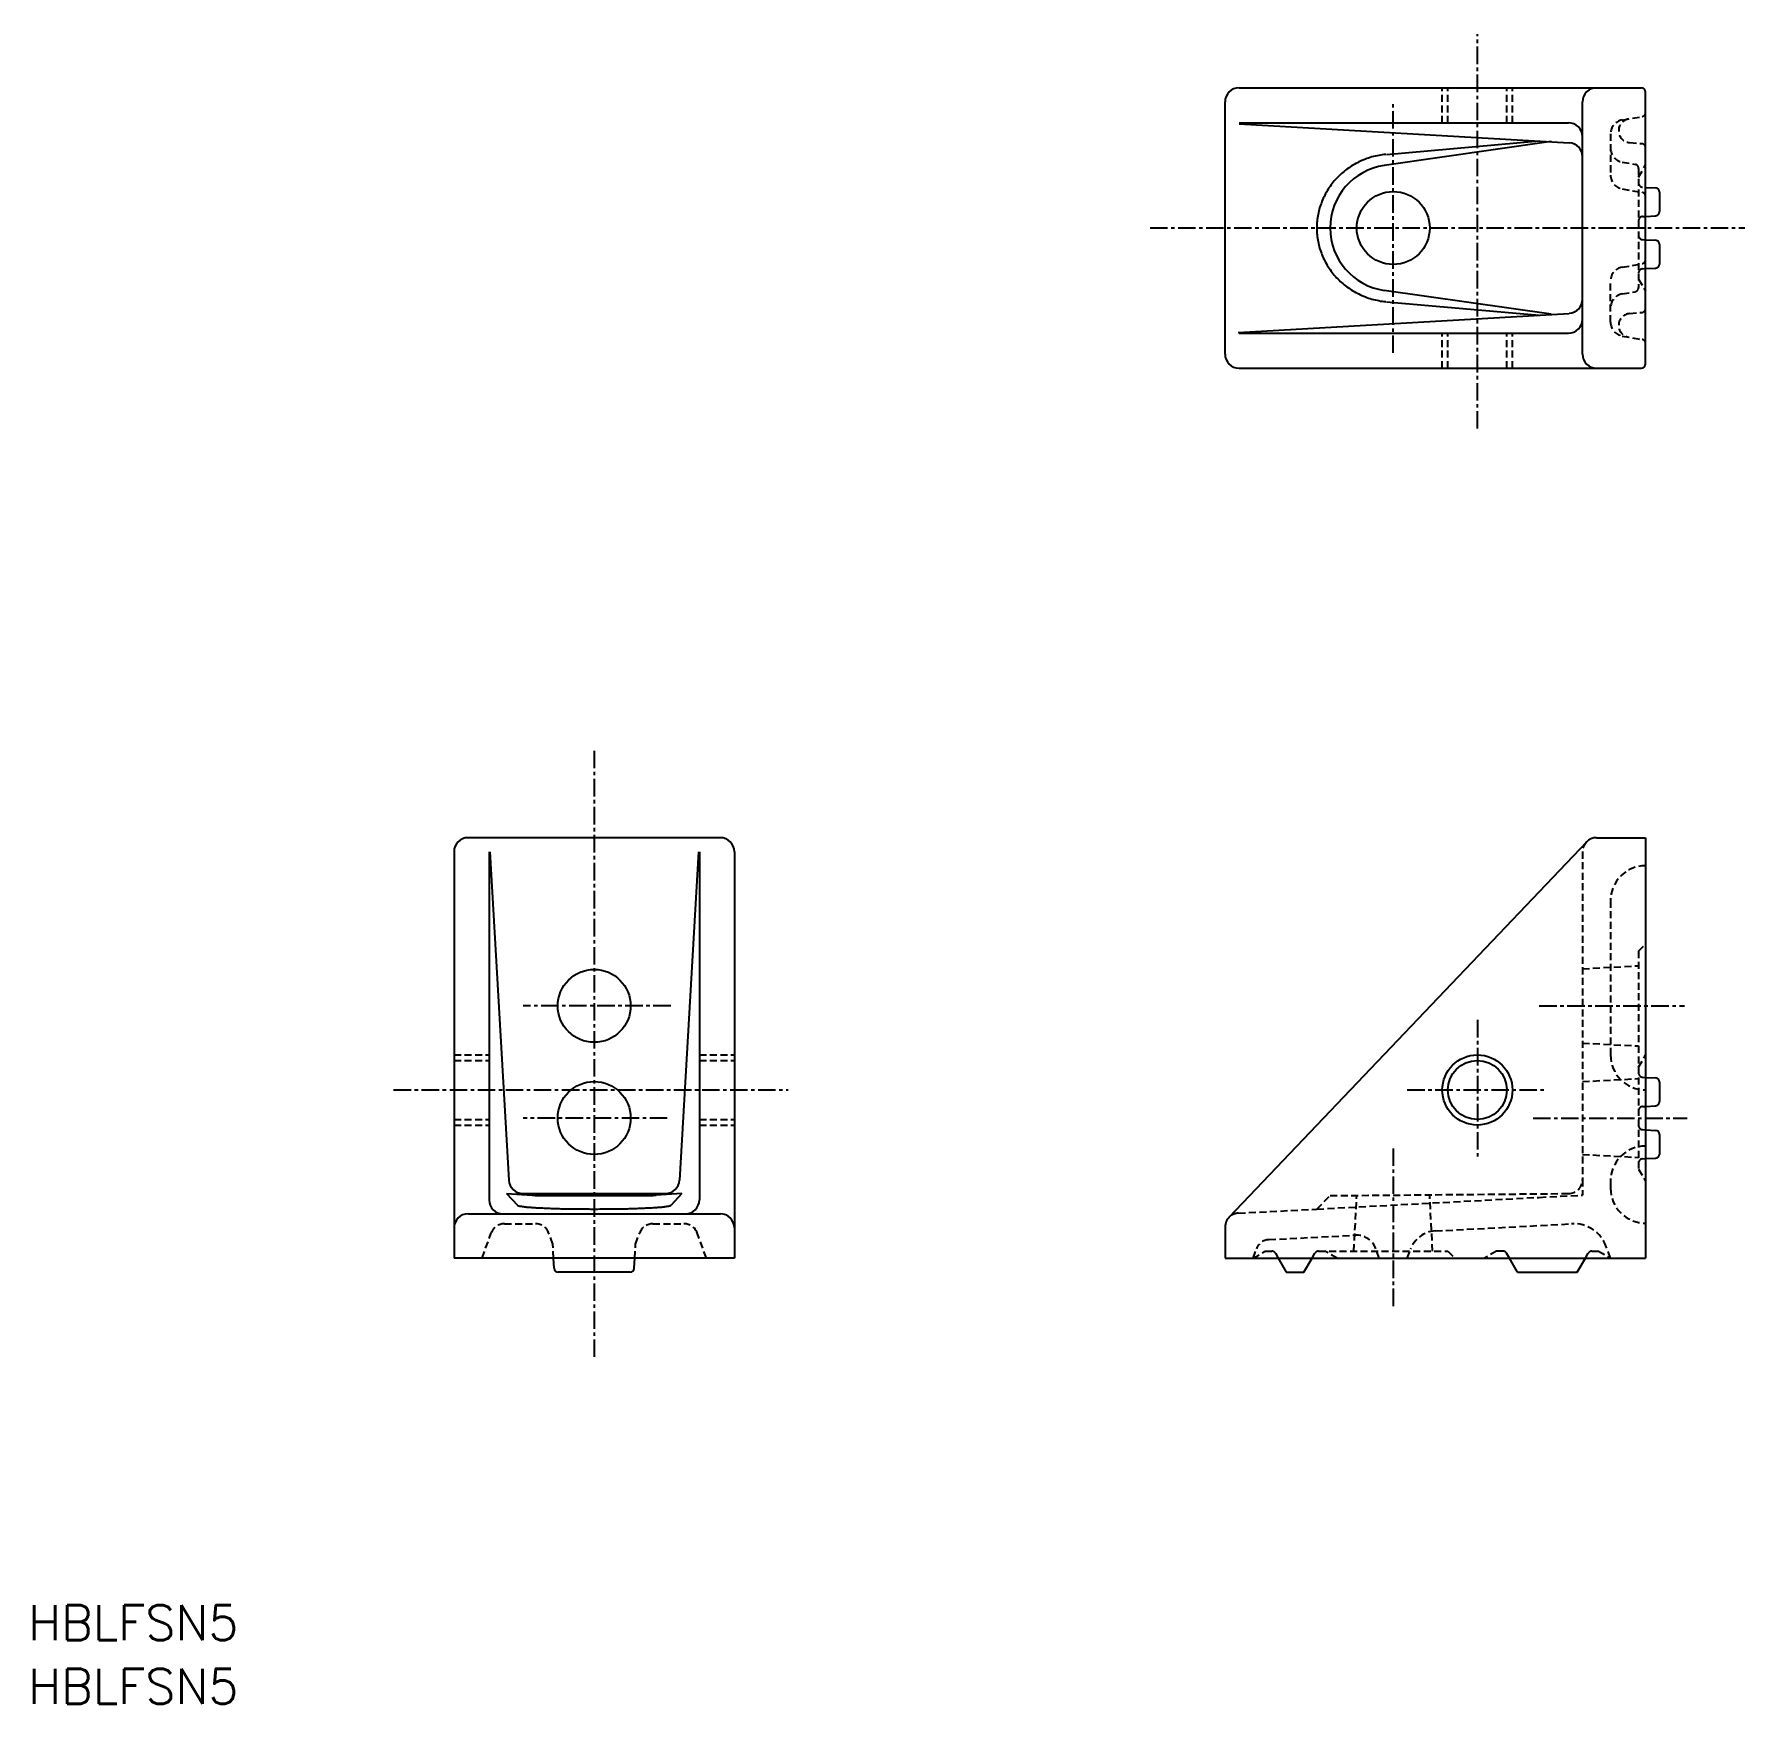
# Model space of a CAD drawing. Extents: x 2 to 124, y 3 to 122.
import ezdxf

# ---------------------------------------------------------------- set-up
doc = ezdxf.new("R2010")
doc.units = 0
doc.linetypes.add('CENTER', pattern=[2, 1.25, -0.25, 0.25, -0.25])
doc.linetypes.add('DASHED', pattern=[0.75, 0.5, -0.25])
doc.layers.get('0').update_dxf_attribs({"linetype": 'CONTINUOUS'})
doc.styles.get("Standard").update_dxf_attribs({"font": 'txt.shx', "bigfont": 'extfont2.shx'})

msp = doc.modelspace()

# ---------------------------------------------------------------- linework, layer by layer
at = {"color": 1, "linetype": 'CENTER'}
for p, q in [((105.24, 93.62), (105.24, 121.76)), ((99.24, 99.02), (99.24, 116.78)), ((81.89, 107.93), (124.32, 107.93)), ((42.24, 70.63), (42.24, 27.22)), ((47.7, 52.43), (37.17, 52.43)), ((105.24, 51.43), (105.24, 41.43)), ((109.65, 52.43), (120.02, 52.43)), ((27.93, 46.43), (56.07, 46.43)), ((100.24, 46.43), (110.24, 46.43)), ((47.45, 44.43), (37.17, 44.43)), ((109.21, 44.43), (120.2, 44.43)), ((99.24, 42.26), (99.24, 30.93))]:
    msp.add_line(p, q, dxfattribs=at)
at = {"color": 7, "linetype": 'CONTINUOUS'}
for p, q in [((88.24, 117.93), (116.94, 117.93)), ((117.24, 98.23), (117.24, 117.63)), ((87.24, 98.93), (87.24, 116.93)), ((112.74, 98.93), (112.74, 116.93)), ((88.24, 115.43), (111.74, 115.43)), ((88.24, 115.37), (111.8, 114.01)), ((110.51, 114.09), (98.6, 112.38)), ((98.75, 113.18), (109.65, 114.14)), ((117.24, 110.83), (117.96, 110.79)), ((118.24, 110.49), (118.24, 109.1)), ((117.24, 108.76), (117.96, 108.8)), ((117.24, 107.09), (117.96, 107.05)), ((118.24, 106.75), (118.24, 105.36)), ((117.24, 105.03), (117.96, 105.07)), ((110.51, 101.77), (98.6, 103.47)), ((98.75, 102.67), (109.65, 101.72)), ((88.18, 100.48), (111.8, 101.84)), ((88.24, 100.43), (111.74, 100.43)), ((88.24, 97.93), (116.94, 97.93)), ((51.24, 64.43), (33.24, 64.43)), ((113.02, 64.12), (87.52, 37.33)), ((113.74, 64.43), (117.24, 64.43)), ((117.24, 64.43), (117.24, 34.43)), ((32.24, 63.43), (32.24, 34.43)), ((34.74, 63.43), (34.74, 38.59)), ((34.8, 63.43), (36.15, 39.99)), ((49.68, 63.43), (48.33, 39.99)), ((49.74, 63.43), (49.74, 38.59)), ((52.24, 63.43), (52.24, 34.43)), ((117.24, 47.33), (117.96, 47.29)), ((117.24, 46.43), (117.24, 45.26)), ((118.24, 46.99), (118.24, 45.6)), ((117.24, 45.26), (117.96, 45.3)), ((117.24, 45.26), (117.24, 43.59)), ((117.24, 43.59), (117.24, 42.43)), ((117.24, 43.59), (117.96, 43.55)), ((118.24, 43.25), (118.24, 41.86)), ((117.24, 41.53), (117.96, 41.57)), ((35.98, 39.05), (37.81, 38.92)), ((35.98, 39.05), (36.76, 38.21)), ((37.15, 39.05), (47.33, 39.05)), ((48.5, 39.05), (46.67, 38.92)), ((48.5, 39.05), (47.72, 38.21)), ((33.24, 37.59), (51.24, 37.59)), ((87.24, 36.64), (87.24, 34.43)), ((52.24, 34.43), (32.24, 34.43)), ((39.38, 33.71), (39.34, 34.43)), ((45.1, 33.71), (45.14, 34.43)), ((87.24, 34.43), (117.24, 34.43)), ((91.03, 34.43), (91.61, 33.43)), ((92.87, 33.43), (93.45, 34.43)), ((108.11, 33.43), (107.53, 34.43)), ((112.37, 33.43), (112.95, 34.43)), ((44.8, 33.43), (39.68, 33.43)), ((91.61, 33.43), (92.87, 33.43)), ((108.11, 33.43), (112.37, 33.43))]:
    msp.add_line(p, q, dxfattribs=at)
at = {"color": 3, "linetype": 'DASHED'}
for p, q in [((102.74, 115.43), (102.74, 117.93)), ((103.14, 115.43), (103.14, 117.93)), ((107.34, 115.43), (107.34, 117.93)), ((107.74, 115.43), (107.74, 117.93)), ((115.57, 115.63), (116.99, 115.88)), ((114.74, 114.65), (114.74, 111.71)), ((116.09, 114.03), (116.97, 113.95)), ((115.57, 112.63), (116.49, 112.47)), ((116.74, 111.56), (117.24, 112.43)), ((116.74, 112.18), (116.74, 103.68)), ((115.57, 110.72), (116.99, 110.47)), ((117.03, 108.75), (117.24, 108.76)), ((117.03, 107.1), (117.24, 107.09)), ((115.57, 105.13), (116.99, 105.38)), ((117.03, 105.02), (117.24, 105.03)), ((114.74, 101.21), (114.74, 104.15)), ((116.74, 104.29), (117.24, 103.43)), ((115.57, 103.22), (116.49, 103.38)), ((116.09, 101.83), (116.97, 101.9)), ((102.74, 97.93), (102.74, 100.43)), ((103.14, 97.93), (103.14, 100.43)), ((107.34, 97.93), (107.34, 100.43)), ((107.74, 97.93), (107.74, 100.43)), ((115.57, 100.22), (116.99, 99.97)), ((112.74, 63.43), (112.74, 39.88)), ((114.74, 59.93), (114.74, 48.93)), ((116.74, 56.33), (117.24, 56.83)), ((116.74, 56.33), (116.74, 40.79)), ((112.74, 55.08), (116.74, 55.29)), ((32.24, 48.93), (34.74, 48.93)), ((49.74, 48.93), (52.24, 48.93)), ((112.74, 49.78), (116.74, 49.57)), ((116.74, 48.06), (117.24, 48.93)), ((32.24, 48.53), (34.74, 48.53)), ((49.74, 48.53), (52.24, 48.53)), ((112.74, 47.03), (116.74, 47.24)), ((117.03, 47.34), (117.24, 47.33)), ((117.03, 45.25), (117.24, 45.26)), ((32.24, 44.33), (34.74, 44.33)), ((49.74, 44.33), (52.24, 44.33)), ((32.24, 43.93), (34.74, 43.93)), ((49.74, 43.93), (52.24, 43.93)), ((117.03, 43.6), (117.24, 43.59)), ((112.74, 41.83), (116.74, 41.62)), ((117.03, 41.52), (117.24, 41.53)), ((116.74, 40.79), (117.24, 39.93)), ((112.74, 40.04), (112.74, 38.93)), ((114.74, 39.93), (114.74, 39.43)), ((88.19, 37.64), (93.79, 37.93)), ((93.79, 37.93), (94.74, 38.89)), ((93.79, 37.93), (109.65, 38.77)), ((94.74, 38.89), (111.75, 39.04)), ((96.43, 34.93), (96.64, 38.9)), ((102.05, 34.93), (101.84, 38.95)), ((109.65, 38.77), (112.74, 38.93)), ((35.84, 36.89), (38.05, 36.89)), ((46.43, 36.89), (48.64, 36.89)), ((102.25, 36.37), (111.96, 36.88)), ((34.24, 34.43), (34.9, 36.24)), ((39.29, 35.43), (38.99, 36.24)), ((39.34, 34.43), (39.29, 35.43)), ((45.14, 34.43), (45.19, 35.43)), ((45.19, 35.43), (45.49, 36.24)), ((50.24, 34.43), (49.58, 36.24)), ((90.37, 35.75), (96.51, 36.07)), ((89.24, 34.43), (89.48, 35.1)), ((89.24, 34.43), (90.11, 34.93)), ((90.11, 34.93), (90.57, 34.93)), ((90.83, 34.78), (91.03, 34.43)), ((93.45, 34.43), (93.65, 34.78)), ((93.91, 34.93), (103.14, 34.93)), ((95.24, 34.43), (94.37, 34.93)), ((95.24, 34.43), (94.37, 34.93)), ((98.24, 34.43), (98, 35.09)), ((100.24, 34.43), (100.47, 35.06)), ((103.14, 34.93), (103.64, 34.43)), ((106.61, 34.93), (105.74, 34.43)), ((107.07, 34.93), (106.61, 34.93)), ((107.53, 34.43), (107.33, 34.78)), ((112.95, 34.43), (113.15, 34.78)), ((113.41, 34.93), (113.87, 34.93)), ((113.87, 34.93), (114.74, 34.43)), ((114.74, 34.43), (114.44, 35.24))]:
    msp.add_line(p, q, dxfattribs=at)
at = {"color": 7, "linetype": 'CONTINUOUS'}
for points in [[(98.71, 113.18, 0), (98.58, 113.17, 0), (98.46, 113.15, 0), (98.33, 113.13, 0), (98.21, 113.11, 0), (98.09, 113.08, 0), (97.96, 113.06, 0), (97.84, 113.03, 0), (97.72, 113, 0), (97.6, 112.96, 0), (97.48, 112.92, 0), (97.36, 112.88, 0), (97.25, 112.84, 0), (97.13, 112.79, 0), (97.01, 112.75, 0), (96.9, 112.69, 0), (96.79, 112.64, 0), (96.68, 112.58, 0), (96.57, 112.53, 0), (96.46, 112.47, 0), (96.35, 112.4, 0), (96.24, 112.34, 0), (96.14, 112.27, 0), (96.04, 112.2, 0), (95.94, 112.13, 0), (95.84, 112.05, 0), (95.74, 111.97, 0), (95.65, 111.9, 0), (95.55, 111.81, 0), (95.46, 111.73, 0), (95.37, 111.65, 0), (95.28, 111.56, 0), (95.2, 111.47, 0), (95.12, 111.38, 0), (95.03, 111.29, 0), (94.96, 111.19, 0), (94.88, 111.1, 0), (94.81, 111, 0), (94.73, 110.9, 0), (94.66, 110.8, 0), (94.6, 110.7, 0), (94.53, 110.59, 0), (94.47, 110.49, 0), (94.41, 110.38, 0), (94.35, 110.27, 0), (94.3, 110.16, 0), (94.25, 110.05, 0), (94.2, 109.94, 0), (94.15, 109.83, 0), (94.11, 109.71, 0), (94.07, 109.6, 0), (94.03, 109.48, 0), (93.99, 109.37, 0), (93.96, 109.25, 0), (93.93, 109.13, 0), (93.9, 109.01, 0), (93.88, 108.89, 0), (93.86, 108.77, 0), (93.84, 108.65, 0), (93.82, 108.53, 0), (93.81, 108.41, 0), (93.8, 108.29, 0), (93.79, 108.17, 0), (93.79, 108.05, 0), (93.79, 107.93, 0), (93.79, 107.81, 0), (93.79, 107.69, 0), (93.8, 107.56, 0), (93.81, 107.44, 0), (93.82, 107.32, 0), (93.84, 107.2, 0), (93.86, 107.08, 0), (93.88, 106.96, 0), (93.9, 106.84, 0), (93.93, 106.72, 0), (93.96, 106.61, 0), (93.99, 106.49, 0), (94.03, 106.37, 0), (94.07, 106.26, 0), (94.11, 106.14, 0), (94.15, 106.03, 0), (94.2, 105.92, 0), (94.25, 105.8, 0), (94.3, 105.69, 0), (94.35, 105.58, 0), (94.41, 105.48, 0), (94.47, 105.37, 0), (94.53, 105.26, 0), (94.6, 105.16, 0), (94.66, 105.06, 0), (94.73, 104.96, 0), (94.81, 104.86, 0), (94.88, 104.76, 0), (94.96, 104.66, 0), (95.03, 104.57, 0), (95.12, 104.47, 0), (95.2, 104.38, 0), (95.28, 104.3, 0), (95.37, 104.21, 0), (95.46, 104.12, 0), (95.55, 104.04, 0), (95.65, 103.96, 0), (95.74, 103.88, 0), (95.84, 103.8, 0), (95.94, 103.73, 0), (96.04, 103.66, 0), (96.14, 103.59, 0), (96.24, 103.52, 0), (96.35, 103.45, 0), (96.46, 103.39, 0), (96.57, 103.33, 0), (96.68, 103.27, 0), (96.79, 103.22, 0), (96.9, 103.16, 0), (97.01, 103.11, 0), (97.13, 103.06, 0), (97.25, 103.02, 0), (97.36, 102.97, 0), (97.48, 102.93, 0), (97.6, 102.89, 0), (97.72, 102.86, 0), (97.84, 102.83, 0), (97.96, 102.8, 0), (98.09, 102.77, 0), (98.21, 102.75, 0), (98.33, 102.72, 0), (98.46, 102.71, 0), (98.58, 102.69, 0), (98.7, 102.68, 0)], [(36.76, 38.2, 0), (36.77, 38.2, 0), (36.78, 38.19, 0), (36.8, 38.18, 0), (36.81, 38.18, 0), (36.84, 38.17, 0), (36.86, 38.16, 0), (36.89, 38.16, 0), (36.92, 38.15, 0), (36.95, 38.14, 0), (36.98, 38.14, 0), (37.02, 38.13, 0), (37.07, 38.13, 0), (37.11, 38.12, 0), (37.16, 38.11, 0), (37.21, 38.11, 0), (37.26, 38.1, 0), (37.32, 38.09, 0), (37.38, 38.09, 0), (37.44, 38.08, 0), (37.5, 38.08, 0), (37.57, 38.07, 0), (37.64, 38.06, 0), (37.71, 38.06, 0), (37.78, 38.05, 0), (37.86, 38.05, 0), (37.94, 38.04, 0), (38.02, 38.04, 0), (38.11, 38.03, 0), (38.19, 38.03, 0), (38.28, 38.02, 0), (38.37, 38.02, 0), (38.47, 38.01, 0), (38.56, 38.01, 0), (38.66, 38, 0), (38.76, 38, 0), (38.86, 37.99, 0), (38.96, 37.99, 0), (39.07, 37.99, 0), (39.18, 37.98, 0), (39.28, 37.98, 0), (39.4, 37.98, 0), (39.51, 37.97, 0), (39.62, 37.97, 0), (39.74, 37.97, 0), (39.85, 37.96, 0), (39.97, 37.96, 0), (40.09, 37.96, 0), (40.21, 37.95, 0), (40.33, 37.95, 0), (40.45, 37.95, 0), (40.58, 37.95, 0), (40.7, 37.95, 0), (40.83, 37.94, 0), (40.95, 37.94, 0), (41.08, 37.94, 0), (41.21, 37.94, 0), (41.33, 37.94, 0), (41.46, 37.94, 0), (41.59, 37.94, 0), (41.72, 37.94, 0), (41.85, 37.94, 0), (41.98, 37.93, 0), (42.11, 37.93, 0), (42.24, 37.93, 0), (42.37, 37.93, 0), (42.5, 37.93, 0), (42.63, 37.94, 0), (42.76, 37.94, 0), (42.89, 37.94, 0), (43.02, 37.94, 0), (43.15, 37.94, 0), (43.27, 37.94, 0), (43.4, 37.94, 0), (43.53, 37.94, 0), (43.65, 37.94, 0), (43.78, 37.95, 0), (43.9, 37.95, 0), (44.03, 37.95, 0), (44.15, 37.95, 0), (44.27, 37.95, 0), (44.39, 37.96, 0), (44.51, 37.96, 0), (44.63, 37.96, 0), (44.74, 37.97, 0), (44.86, 37.97, 0), (44.97, 37.97, 0), (45.08, 37.98, 0), (45.2, 37.98, 0), (45.3, 37.98, 0), (45.41, 37.99, 0), (45.52, 37.99, 0), (45.62, 37.99, 0), (45.72, 38, 0), (45.82, 38, 0), (45.92, 38.01, 0), (46.01, 38.01, 0), (46.11, 38.02, 0), (46.2, 38.02, 0), (46.29, 38.03, 0), (46.37, 38.03, 0), (46.46, 38.04, 0), (46.54, 38.04, 0), (46.62, 38.05, 0), (46.7, 38.05, 0), (46.77, 38.06, 0), (46.84, 38.06, 0), (46.91, 38.07, 0), (46.98, 38.08, 0), (47.04, 38.08, 0), (47.11, 38.09, 0), (47.16, 38.09, 0), (47.22, 38.1, 0), (47.27, 38.11, 0), (47.32, 38.11, 0), (47.37, 38.12, 0), (47.42, 38.13, 0), (47.46, 38.13, 0), (47.5, 38.14, 0), (47.53, 38.14, 0), (47.56, 38.15, 0), (47.59, 38.16, 0), (47.62, 38.16, 0), (47.65, 38.17, 0), (47.67, 38.18, 0), (47.68, 38.18, 0), (47.7, 38.19, 0), (47.71, 38.2, 0), (47.72, 38.2, 0)], [(37.82, 38.92, 0), (37.84, 38.92, 0), (37.85, 38.92, 0), (37.87, 38.92, 0), (37.9, 38.92, 0), (37.92, 38.92, 0), (37.95, 38.92, 0), (37.97, 38.92, 0), (38, 38.92, 0), (38.04, 38.91, 0), (38.07, 38.91, 0), (38.11, 38.91, 0), (38.15, 38.91, 0), (38.19, 38.91, 0), (38.23, 38.91, 0), (38.28, 38.91, 0), (38.32, 38.91, 0), (38.37, 38.91, 0), (38.42, 38.91, 0), (38.47, 38.91, 0), (38.53, 38.91, 0), (38.58, 38.9, 0), (38.64, 38.9, 0), (38.7, 38.9, 0), (38.76, 38.9, 0), (38.83, 38.9, 0), (38.89, 38.9, 0), (38.96, 38.9, 0), (39.03, 38.9, 0), (39.1, 38.9, 0), (39.17, 38.9, 0), (39.24, 38.9, 0), (39.32, 38.9, 0), (39.39, 38.9, 0), (39.47, 38.9, 0), (39.55, 38.9, 0), (39.63, 38.9, 0), (39.71, 38.9, 0), (39.79, 38.89, 0), (39.88, 38.89, 0), (39.96, 38.89, 0), (40.05, 38.89, 0), (40.14, 38.89, 0), (40.23, 38.89, 0), (40.31, 38.89, 0), (40.41, 38.89, 0), (40.5, 38.89, 0), (40.59, 38.89, 0), (40.68, 38.89, 0), (40.78, 38.89, 0), (40.87, 38.89, 0), (40.97, 38.89, 0), (41.06, 38.89, 0), (41.16, 38.89, 0), (41.25, 38.89, 0), (41.35, 38.89, 0), (41.45, 38.89, 0), (41.55, 38.89, 0), (41.65, 38.89, 0), (41.75, 38.89, 0), (41.85, 38.89, 0), (41.94, 38.89, 0), (42.04, 38.89, 0), (42.14, 38.89, 0), (42.24, 38.89, 0), (42.34, 38.89, 0), (42.44, 38.89, 0), (42.54, 38.89, 0), (42.64, 38.89, 0), (42.74, 38.89, 0), (42.84, 38.89, 0), (42.94, 38.89, 0), (43.04, 38.89, 0), (43.13, 38.89, 0), (43.23, 38.89, 0), (43.33, 38.89, 0), (43.43, 38.89, 0), (43.52, 38.89, 0), (43.62, 38.89, 0), (43.71, 38.89, 0), (43.8, 38.89, 0), (43.9, 38.89, 0), (43.99, 38.89, 0), (44.08, 38.89, 0), (44.17, 38.89, 0), (44.26, 38.89, 0), (44.35, 38.89, 0), (44.44, 38.89, 0), (44.52, 38.89, 0), (44.61, 38.89, 0), (44.69, 38.89, 0), (44.77, 38.9, 0), (44.86, 38.9, 0), (44.94, 38.9, 0), (45.01, 38.9, 0), (45.09, 38.9, 0), (45.17, 38.9, 0), (45.24, 38.9, 0), (45.32, 38.9, 0), (45.39, 38.9, 0), (45.46, 38.9, 0), (45.53, 38.9, 0), (45.59, 38.9, 0), (45.66, 38.9, 0), (45.72, 38.9, 0), (45.78, 38.9, 0), (45.84, 38.9, 0), (45.9, 38.9, 0), (45.96, 38.91, 0), (46.01, 38.91, 0), (46.06, 38.91, 0), (46.11, 38.91, 0), (46.16, 38.91, 0), (46.21, 38.91, 0), (46.25, 38.91, 0), (46.3, 38.91, 0), (46.34, 38.91, 0), (46.38, 38.91, 0), (46.41, 38.91, 0), (46.45, 38.91, 0), (46.48, 38.92, 0), (46.51, 38.92, 0), (46.54, 38.92, 0), (46.56, 38.92, 0), (46.59, 38.92, 0), (46.61, 38.92, 0), (46.63, 38.92, 0), (46.65, 38.92, 0), (46.66, 38.92, 0)], [(44.84, 38.93, 0), (44.84, 38.93, 0), (44.83, 38.93, 0), (44.81, 38.93, 0), (44.79, 38.93, 0), (44.76, 38.93, 0), (44.73, 38.93, 0), (44.69, 38.94, 0), (44.64, 38.94, 0), (44.59, 38.94, 0), (44.53, 38.94, 0), (44.47, 38.94, 0), (44.4, 38.94, 0), (44.33, 38.94, 0), (44.25, 38.94, 0), (44.17, 38.94, 0), (44.08, 38.94, 0), (43.99, 38.94, 0), (43.89, 38.95, 0), (43.79, 38.95, 0), (43.69, 38.95, 0), (43.58, 38.95, 0), (43.47, 38.95, 0), (43.35, 38.95, 0), (43.24, 38.95, 0), (43.12, 38.95, 0), (43, 38.95, 0), (42.87, 38.95, 0), (42.75, 38.95, 0), (42.62, 38.95, 0), (42.5, 38.95, 0), (42.37, 38.95, 0), (42.24, 38.95, 0), (42.11, 38.95, 0), (41.99, 38.95, 0), (41.86, 38.95, 0), (41.73, 38.95, 0), (41.61, 38.95, 0), (41.49, 38.95, 0), (41.36, 38.95, 0), (41.25, 38.95, 0), (41.13, 38.95, 0), (41.02, 38.95, 0), (40.9, 38.95, 0), (40.8, 38.95, 0), (40.69, 38.95, 0), (40.59, 38.95, 0), (40.49, 38.94, 0), (40.4, 38.94, 0), (40.31, 38.94, 0), (40.23, 38.94, 0), (40.15, 38.94, 0), (40.08, 38.94, 0), (40.01, 38.94, 0), (39.95, 38.94, 0), (39.89, 38.94, 0), (39.84, 38.94, 0), (39.79, 38.94, 0), (39.75, 38.93, 0), (39.72, 38.93, 0), (39.69, 38.93, 0), (39.67, 38.93, 0), (39.65, 38.93, 0), (39.64, 38.93, 0), (39.64, 38.93, 0), (39.64, 38.93, 0), (39.65, 38.93, 0), (39.67, 38.92, 0), (39.69, 38.92, 0), (39.72, 38.92, 0), (39.75, 38.92, 0), (39.79, 38.92, 0), (39.84, 38.92, 0), (39.89, 38.92, 0), (39.95, 38.92, 0), (40.01, 38.92, 0), (40.08, 38.91, 0), (40.15, 38.91, 0), (40.23, 38.91, 0), (40.31, 38.91, 0), (40.4, 38.91, 0), (40.49, 38.91, 0), (40.59, 38.91, 0), (40.69, 38.91, 0), (40.8, 38.91, 0), (40.9, 38.91, 0), (41.02, 38.91, 0), (41.13, 38.91, 0), (41.25, 38.91, 0), (41.36, 38.91, 0), (41.49, 38.91, 0), (41.61, 38.91, 0), (41.73, 38.91, 0), (41.86, 38.91, 0), (41.99, 38.9, 0), (42.11, 38.9, 0), (42.24, 38.9, 0), (42.37, 38.9, 0), (42.5, 38.9, 0), (42.62, 38.91, 0), (42.75, 38.91, 0), (42.87, 38.91, 0), (43, 38.91, 0), (43.12, 38.91, 0), (43.24, 38.91, 0), (43.35, 38.91, 0), (43.47, 38.91, 0), (43.58, 38.91, 0), (43.69, 38.91, 0), (43.79, 38.91, 0), (43.89, 38.91, 0), (43.99, 38.91, 0), (44.08, 38.91, 0), (44.17, 38.91, 0), (44.25, 38.91, 0), (44.33, 38.91, 0), (44.4, 38.91, 0), (44.47, 38.92, 0), (44.53, 38.92, 0), (44.59, 38.92, 0), (44.64, 38.92, 0), (44.69, 38.92, 0), (44.73, 38.92, 0), (44.76, 38.92, 0), (44.79, 38.92, 0), (44.81, 38.92, 0), (44.83, 38.93, 0), (44.84, 38.93, 0), (44.84, 38.93, 0)]]:
    msp.add_polyline3d(points, dxfattribs=at)
for centre, radius in [((99.24, 107.93), 2.6), ((42.24, 52.43), 2.6), ((105.24, 46.43), 2.1), ((42.24, 44.43), 2.6)]:
    msp.add_circle(centre, radius, dxfattribs=at)
at = {"color": 3, "linetype": 'CONTINUOUS'}
msp.add_circle((105.24, 46.43), 2.5, dxfattribs=at)
at = {"color": 7, "linetype": 'CONTINUOUS'}
for centre, radius, start, end in [((88.24, 116.93), 1, 90, 180), ((113.74, 116.93), 1, 90, 180), ((116.94, 117.63), 0.3, 0, 90), ((111.74, 114.43), 1, 0, 90), ((111.74, 113.01), 1, 0, 86.703), ((99.24, 107.93), 4.5, 98.1511, 261.8489), ((117.94, 110.49), 0.3, 0, 87), ((117.94, 109.1), 0.3, 273, 0), ((117.94, 106.75), 0.3, 0, 87), ((117.94, 105.36), 0.3, 273, 0), ((111.74, 102.84), 1, 273.297, 0), ((111.74, 101.43), 1, 270, 0), ((88.24, 98.93), 1, 180, 270), ((113.74, 98.93), 1, 180, 270), ((116.94, 98.23), 0.3, 270, 0), ((33.24, 63.43), 1, 90, 180), ((51.24, 63.43), 1, 0, 90), ((113.74, 63.43), 1, 90, 136.5706), ((117.94, 46.99), 0.3, 0, 87), ((117.94, 45.6), 0.3, 273, 0), ((117.94, 43.25), 0.3, 0, 87), ((117.94, 41.86), 0.3, 273, 0), ((37.15, 40.05), 1, 183.297, 270), ((47.33, 40.05), 1, 270, 356.703), ((35.74, 38.59), 1, 180, 270), ((48.74, 38.59), 1, 270, 0), ((33.24, 36.59), 1, 90, 180), ((51.24, 36.59), 1, 0, 90), ((88.24, 36.64), 1, 131.0725, 180), ((39.68, 33.73), 0.3, 183, 270), ((44.8, 33.73), 0.3, 270, 357)]:
    msp.add_arc(centre, radius, start, end, dxfattribs=at)
at = {"color": 3, "linetype": 'DASHED'}
for centre, radius, start, end in [((116.94, 116.18), 0.3, 280, 0), ((115.74, 114.65), 1, 100, 180), ((116.17, 114.87), 0.85, 100, 265), ((115.74, 113.62), 1, 180, 260), ((116.94, 113.65), 0.3, 0, 85), ((116.44, 112.18), 0.3, 0, 80), ((115.74, 111.71), 1, 180, 260), ((117.04, 111.14), 0.3, 180, 267), ((116.94, 110.18), 0.3, 0, 80), ((117.04, 108.45), 0.3, 93, 180), ((117.04, 107.4), 0.3, 180, 267), ((115.74, 104.15), 1, 100, 180), ((117.04, 104.72), 0.3, 93, 180), ((116.94, 105.68), 0.3, 280, 0), ((115.74, 102.24), 1, 100, 180), ((116.44, 103.68), 0.3, 280, 0), ((116.17, 100.98), 0.85, 95, 260), ((116.94, 102.2), 0.3, 275, 0), ((115.74, 101.21), 1, 180, 260), ((116.94, 99.68), 0.3, 0, 80), ((113.74, 63.43), 1, 136.5706, 180), ((117.24, 59.93), 2.5, 90, 180), ((117.24, 48.93), 2.5, 180, 270), ((117.04, 47.64), 0.3, 180, 267), ((117.04, 44.95), 0.3, 93, 180), ((117.04, 43.9), 0.3, 180, 267), ((117.24, 39.93), 2.5, 90, 180), ((117.04, 41.22), 0.3, 93, 180), ((111.74, 40.04), 1, 270.5, 0), ((117.24, 39.43), 2.5, 180, 270), ((35.84, 35.89), 1, 90, 160), ((38.05, 35.89), 1, 20, 90), ((46.43, 35.89), 1, 90, 160), ((48.64, 35.89), 1, 20, 90), ((88.24, 36.64), 1, 93, 136.2691), ((112.09, 34.39), 2.5, 20, 93), ((90.42, 34.75), 1, 93, 160), ((96.59, 34.58), 1.5, 20, 93), ((102.35, 34.38), 2, 93, 160), ((90.57, 34.63), 0.3, 30, 90), ((93.91, 34.63), 0.3, 90, 150), ((107.07, 34.63), 0.3, 30, 90), ((113.41, 34.63), 0.3, 90, 150)]:
    msp.add_arc(centre, radius, start, end, dxfattribs=at)

# ---------------------------------------------------------------- texts
at = {"color": 7, "linetype": 'CONTINUOUS'}
for p in [(1.86, 7.17), (1.86, 2.64)]:
    msp.add_text('HBLFSN5', height=2.5, dxfattribs=at).set_placement(p)

doc.saveas('drawing.dxf')
